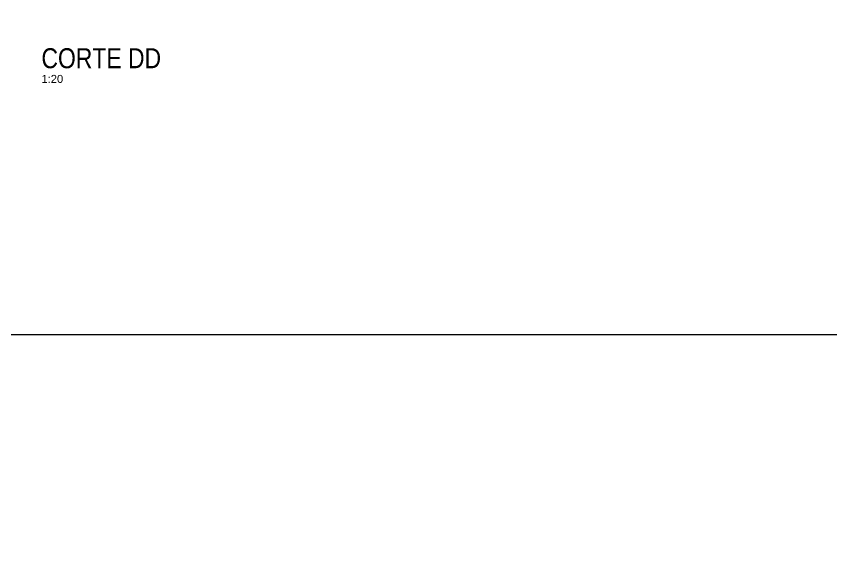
# Model space of a CAD drawing. Header units: millimetres. Extents: x -63251 to 507826, y 5339 to 217512.
# Drawn here: x 191137 to 195213, y 96409 to 99077 of the extents above; entities that cross this region are included whole.
import ezdxf
from ezdxf import colors
from ezdxf.entities.mleader import LeaderData, LeaderLine
from ezdxf.math import Vec2, Vec3

# ---------------------------------------------------------------- set-up
doc = ezdxf.new("R2010")
doc.units = ezdxf.units.MM
for name, color, linetype in [('COTAS', 9, 'Continuous'), ('MARCENARIA . M', 4, 'Continuous'), ('TEXTO', 105, 'Continuous')]:
    doc.layers.add(name, color=color, linetype=linetype)
doc.styles.add('1-1', font='arial.ttf', dxfattribs={"height": 0.2})
doc.styles.add('PADRÃO', font='arial.ttf')
doc.styles.add('TITULO', font='swissck.ttf')

msp = doc.modelspace()

# ---------------------------------------------------------------- linework, layer by layer
at = {"layer": 'MARCENARIA . M', "color": 3}
msp.add_lwpolyline([(209585.519, 113567.643), (209585.519, 97484.18), (141791.989, 97484.18), (141791.989, 113567.643)], close=True, dxfattribs=at)

# ---------------------------------------------------------------- texts
at = {"layer": 'TEXTO', "color": 1, "insert": (191262.932, 98815.862, 0), "char_height": 100, "width": 3189.64159, "attachment_point": 7, "style": 'TITULO'}
msp.add_mtext('\\pxt4;CORTE DD', dxfattribs=at)
at = {"layer": 'TEXTO', "insert": (191262.932, 98783.862, 0), "char_height": 40, "width": 480, "attachment_point": 1, "style": 'PADRÃO'}
msp.add_mtext('1:20', dxfattribs=at)

# ---------------------------------------------------------------- leaders
at = {"layer": 'COTAS'}
ml = msp.add_multileader_mtext('Standard', dxfattribs=at)
ml.set_content('BATENTES COM {\\fArial|b1|i0|c0|p34;\\C10;ACABAMENTO} {\\fArial|b1|i0|c0|p34;EM LÂMINAS NATURAIS DE CARVALHO EUROPEU}', color=105, style='1-1')
ml.set_leader_properties(color=256, linetype='ByLayer', lineweight=-1)
ml.build(insert=Vec2(0, 0))
ml.multileader.update_dxf_attribs({"text_left_attachment_type": 2, "text_right_attachment_type": 2, "dogleg_length": 0.36, "arrow_head_size": 20, "scale": 200})
ctx = ml.context
ctx.base_point, ctx.scale, ctx.char_height, ctx.arrow_head_size, ctx.landing_gap_size, ctx.plane_origin = Vec3(102251.962, 97218.736), 200, 40, 20, 40, Vec3(101708.298, 96904.568)
ctx.left_attachment, ctx.right_attachment, ctx.text_align_type = 2, 2, 1
notes = []
notes.append((ctx, [(0, (1, 1, 0), (102093.44, 97218.736), (1, 0), 158.522, [(0, [(102093.44, 96408.952)], 0, [])])]))
ctx.mtext.insert, ctx.mtext.width, ctx.mtext.alignment, ctx.mtext.flow_direction = Vec3(102718.77, 97311.61), 923.88687, 2, 5
for ctx, leaders in notes:
    for number, flags, end, landing, length, lines in leaders:
        leader = LeaderData()
        leader.index, (leader.has_last_leader_line, leader.has_dogleg_vector, leader.attachment_direction) = number, flags
        leader.last_leader_point, leader.dogleg_vector, leader.dogleg_length = Vec3(end), Vec3(landing), length
        for number, points, colour, breaks in lines:
            line = LeaderLine()
            line.index, line.vertices, line.color, line.breaks = number, Vec3.list(points), colors.encode_raw_color(colour), breaks
            leader.lines.append(line)
        ctx.leaders.append(leader)

doc.saveas('drawing.dxf')
